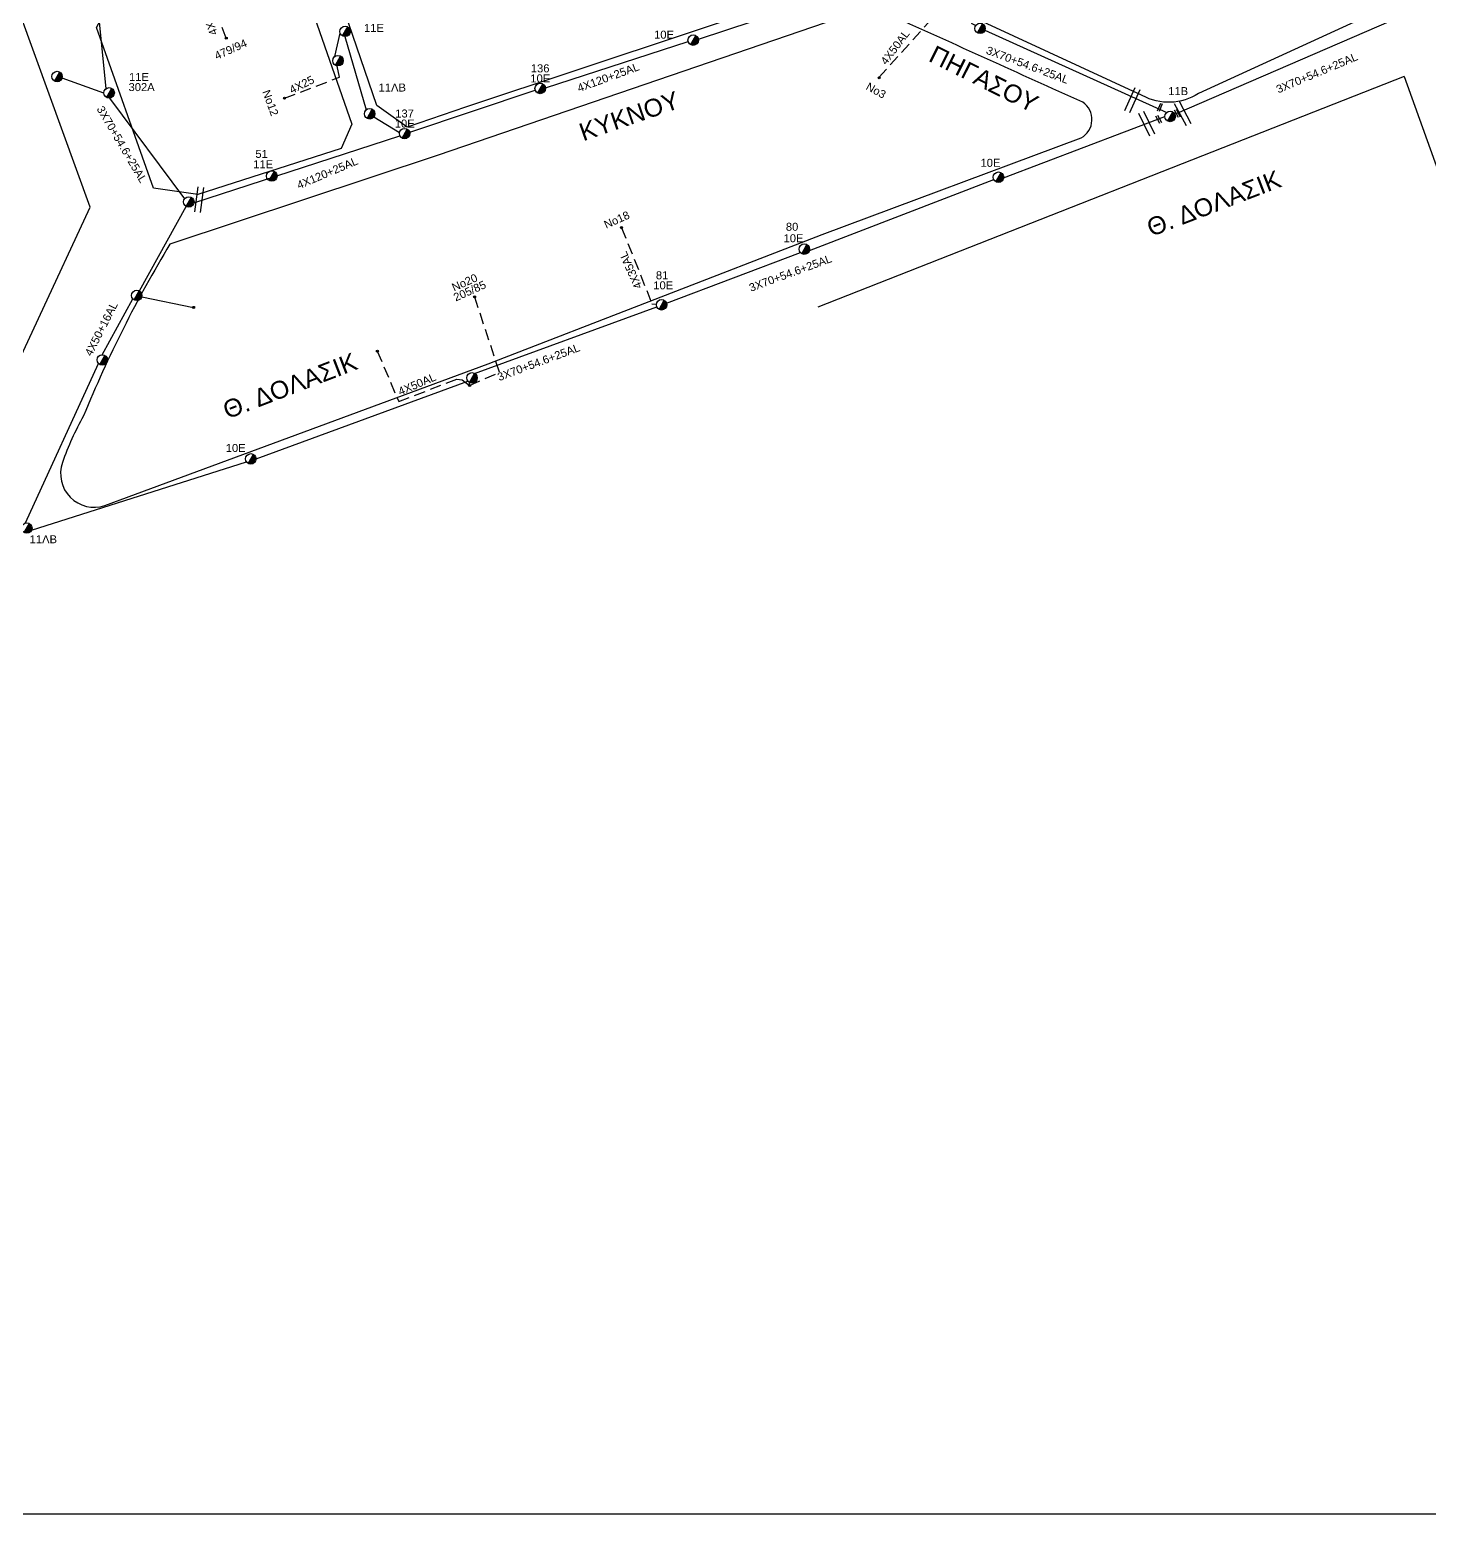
# Model space of a CAD drawing. Header units: millimetres. Extents: x 875 to 3140, y 727 to 1775.
# Drawn here: x 1701 to 2015.8, y 750.1 to 1084.1 of the extents above; entities that cross this region are included whole.
import ezdxf
from ezdxf.enums import TextEntityAlignment as Align

# ---------------------------------------------------------------- set-up
doc = ezdxf.new("R2010")
doc.units = ezdxf.units.MM
doc.linetypes.add('DASHED', pattern=[19.05, 12.7, -6.35])
for name, color, linetype in [('Γέφυρες Εναερίου Δικτύου', 7, 'Continuous'), ('Γυμνά εναέρια ΧΤ (3Φ)   4x35AL', 7, 'Continuous'), ('Γυμνά εναέρια ΧΤ (3Φ)   4x50AL', 7, 'Continuous'), ('Γυμνά εναέρια ΧΤ και ΦΟΠ (3Φ)   4x50+16AL', 7, 'Continuous'), ('Εναέρια παροχή ΧΤ 4x25', 7, 'SYN_LINE'), ('Επιγραφές - Σχήματα', 7, 'Continuous'), ('Καλώδια ΧΤ   4x25CU', 7, 'DASHED'), ('Μηχανική τομή', 7, 'Continuous'), ('Στύλος ΦΜ', 7, 'Continuous'), ('Στύλος ΦΜ @ 1', 7, 'Continuous'), ('Συνδέσεις', 7, 'Continuous'), ('Συνεστραμμένα ΧΤ   3x70+54.6+25AL', 7, 'SYN_LINE'), ('Συνεστραμμένα ΧΤ   4x120+25AL', 7, 'SYN_LINE'), ('Τομή', 7, 'Continuous'), ('Υπόβαθρο ΔΕΗ', 7, 'Continuous')]:
    doc.layers.add(name, color=color, linetype=linetype)
doc.styles.add('ar', font='arial.ttf')
doc.styles.get("Standard").update_dxf_attribs({"font": 'arial.ttf'})
doc.linetypes.add('SYN_LINE', pattern='A,0.5,-0.0001,["/\\/\\/\\/",Standard,S=0.1,R=0,X=0,Y=-0.05],-0.25', length=0.7501)

# ---------------------------------------------------------------- blocks, each defined once
blk = doc.blocks.new('ΥΠΑΡΧΩΝ ΤΣΙΜΕΝΤΕΝΙΟΣ ΣΤΥΛΟΣ')
at = {"layer": 'Στύλος ΦΜ'}
blk.add_hatch(color=256, dxfattribs=at).paths.add_polyline_path([(-1.29, -2.28, 0.574793), (2.62, 0, 0.268822), (1.3, 2.27)])
blk.add_line((-1.29, -2.28), (1.3, 2.27), dxfattribs=at)
blk.add_circle((0, 0), 2.62, dxfattribs=at)
at = {"layer": 'Στύλος ΦΜ', "flags": 4}
for tag, p in [('ΑΡΙΘΜΟΣ', (-4.68, 8.05)), ('ΤΥΠΟΣ', (-4.91, 3.03))]:
    blk.add_attdef(tag, p, '', height=4, dxfattribs=at)
blk = doc.blocks.new('ΤΟΜΗ')
at = {"layer": 'Τομή', "ltscale": 40}
for p, q in [((-5.68, 0), (5.68, 0)), ((5.68, -2.33), (-5.68, -2.33))]:
    blk.add_line(p, q, dxfattribs=at)
blk = doc.blocks.new('_ΣΥΝΔΕΣΗ')
at = {"layer": 'Συνδέσεις', "linetype": 'SYN_LINE', "ltscale": 40}
blk.add_hatch(color=256, dxfattribs=at).paths.add_polyline_path([(0.5, -0.01, 1), (-0.5, -0.01, 1)])
at = {"layer": 'Συνδέσεις'}
blk.add_circle((0, -0.01), 0.5, dxfattribs=at)
blk = doc.blocks.new('ΜΗΧΑΝΙΚΗ ΤΟΜΗ')
at = {"layer": 'Μηχανική τομή', "ltscale": 40}
for p, q in [((-1.89, 0.78), (1.89, 0.78)), ((1.89, 0), (-1.89, 0))]:
    blk.add_line(p, q, dxfattribs=at)

msp = doc.modelspace()

# ---------------------------------------------------------------- linework, layer by layer
at = {"layer": 'Γέφυρες Εναερίου Δικτύου', "color": 6}
msp.add_line((1769.67, 1078.02), (1770.86, 1083.28), dxfattribs=at)
at = {"layer": 'Γέφυρες Εναερίου Δικτύου', "color": 5, "linetype": 'DASHED', "ltscale": 0.2}
msp.add_lwpolyline([(1799.98, 1004.03), (1806.7, 1007), (1801.1, 1023.94)], dxfattribs=at)
at = {"layer": 'Γυμνά εναέρια ΧΤ (3Φ)   4x35AL', "color": 5, "linetype": 'DASHED', "ltscale": 0.2}
msp.add_lwpolyline([(1834.15, 1039.52), (1840.98, 1022.4), (1841.98, 1022.28)], dxfattribs=at)
at = {"layer": 'Γυμνά εναέρια ΧΤ (3Φ)   4x50AL', "color": 85, "linetype": 'DASHED', "ltscale": 0.2}
msp.add_lwpolyline([(1892.01, 1073.29), (1905.74, 1088.52), (1913.8, 1085.03)], dxfattribs=at)
at = {"layer": 'Γυμνά εναέρια ΧΤ (3Φ)   4x50AL', "color": 6, "ltscale": 0.2}
for points in [[(1771.88, 1082.49), (1776.73, 1066.03)], [(1778.46, 1064.45), (1784.2, 1060.95)]]:
    msp.add_lwpolyline(points, dxfattribs=at)
at = {"layer": 'Γυμνά εναέρια ΧΤ (3Φ)   4x50AL', "color": 5, "linetype": 'DASHED', "ltscale": 0.2}
msp.add_lwpolyline([(1779.21, 1011.75), (1784.03, 1000.43), (1797.09, 1005.44), (1798.27, 1005.3), (1799.98, 1004.03), (1799.92, 1004.7)], dxfattribs=at)
at = {"layer": 'Γυμνά εναέρια ΧΤ και ΦΟΠ (3Φ)   4x50+16AL', "color": 30, "ltscale": 0.2}
for points in [[(1725.7, 1025.31), (1736.24, 1044.28)], [(1717.33, 1010.95), (1724.2, 1023.54)], [(1726.24, 1023.95), (1737.91, 1021.6)], [(1700.07, 973.09), (1716.48, 1008.98)]]:
    msp.add_lwpolyline(points, dxfattribs=at)
at = {"layer": 'Γυμνά εναέρια ΧΤ και ΦΟΠ (3Φ)   4x50+16AL', "color": 5, "ltscale": 0.2}
for points in [[(1751.94, 987.52), (1799.56, 1005.02)], [(1701.48, 971.5), (1749.78, 986.87)]]:
    msp.add_lwpolyline(points, dxfattribs=at)
at = {"layer": 'Εναέρια παροχή ΧΤ 4x25', "color": 6, "linetype": 'DASHED', "ltscale": 0.2}
msp.add_lwpolyline([(1758.36, 1068.63), (1770.71, 1073.39), (1770.16, 1075.92)], dxfattribs=at)
at = {"layer": 'Επιγραφές - Σχήματα'}
msp.add_lwpolyline([(2909.53, 1755.34), (2909.49, 750.1), (911.34, 750.1), (911.34, 1763.72)], dxfattribs=at)
at = {"layer": 'Καλώδια ΧΤ   4x25CU', "color": 173, "ltscale": 0.2}
msp.add_lwpolyline([(1745.25, 1082.17), (1739.25, 1097.08, -0.34218), (1739.64, 1098.47, -0.328635)], format="xyb", dxfattribs=at)
at = {"layer": 'Συνεστραμμένα ΧΤ   3x70+54.6+25AL', "color": 30, "ltscale": 20}
for points in [[(1716.36, 1088.83), (1718.14, 1070.75)], [(1718.99, 1068.68), (1735.89, 1046.03)]]:
    msp.add_lwpolyline(points, dxfattribs=at)
at = {"layer": 'Συνεστραμμένα ΧΤ   3x70+54.6+25AL', "color": 151, "ltscale": 20}
msp.add_lwpolyline([(1958.57, 1065.04), (2015.59, 1089.71)], dxfattribs=at)
at = {"layer": 'Συνεστραμμένα ΧΤ   3x70+54.6+25AL', "color": 6, "ltscale": 20}
msp.add_lwpolyline([(1915.86, 1083.93), (1956.76, 1065.45)], dxfattribs=at)
at = {"layer": 'Συνεστραμμένα ΧΤ   3x70+54.6+25AL', "color": 30, "ltscale": 10}
msp.add_lwpolyline([(1717.73, 1069.8), (1708.32, 1073.14)], dxfattribs=at)
at = {"layer": 'Συνεστραμμένα ΧΤ   3x70+54.6+25AL', "color": 5, "ltscale": 20}
for points in [[(1920.07, 1050.74), (1956.33, 1064.53)], [(1876.37, 1034.36), (1917.85, 1050.33)], [(1844.27, 1022.52), (1874.35, 1033.91)], [(1801.08, 1006.75), (1842.05, 1021.73)]]:
    msp.add_lwpolyline(points, dxfattribs=at)
at = {"layer": 'Συνεστραμμένα ΧΤ   4x120+25AL', "color": 6, "ltscale": 20}
for points in [[(1851.41, 1081.95), (1875.83, 1089.96)], [(1817.01, 1070.99), (1849.12, 1081.38)], [(1786.49, 1060.99), (1814.73, 1070.45)], [(1737.98, 1045.12), (1784.28, 1060.18)]]:
    msp.add_lwpolyline(points, dxfattribs=at)
at = {"layer": 'Υπόβαθρο ΔΕΗ'}
for points in [[(1714.67, 1044.1), (1639.93, 1250.07)], [(1756.25, 1103.53), (1760.1, 1101.31), (1773.45, 1062.79), (1771.1, 1057.36), (1738.86, 1046.95), (1728.85, 1048.41), (1716.09, 1084.57), (1718.92, 1089.83), (1756.25, 1103.53)], [(2010.1, 1073.52), (1878.27, 1021.67)], [(2010.1, 1073.52), (2042.12, 984.48), (2088.63, 855.15)], [(1691.31, 994.07), (1714.67, 1044.1)]]:
    msp.add_lwpolyline(points, dxfattribs=at)
for points in [[(1866.05, 1127.63), (1877.98, 1101.27), (1875.09, 1091.99), (1799.02, 1066.65), (1785.93, 1062.11), (1779.08, 1067), (1767.34, 1101.43), (1769.97, 1107.2), (1849.07, 1136.24, -0.399822), (1866.05, 1127.63, -2.261817)], [(1939.92, 1120.33), (1999.64, 1091.9, -0.684735), (1999.86, 1086.23), (1963.87, 1069.7, -0.277355), (1951.25, 1069.25), (1901.43, 1092.33, -0.73336), (1901.43, 1097.85, 0.012094), (1929.83, 1119.67, -0.277467), (1939.92, 1120.33, 0.19747)], [(1885.87, 1087.61), (1792.89, 1055.81), (1732.59, 1035.82, 0.038961), (1713.15, 997.16, 0.045714), (1708.4, 986.68, 0.621229), (1717.94, 977), (1804.12, 1008.9), (1879.26, 1037.97), (1937.49, 1059.74, 0.563976), (1937.86, 1067.72, -0.000442), (1894.98, 1087.16, 0.337991), (1885.87, 1087.61, 2.233448)]]:
    msp.add_lwpolyline(points, format="xyb", dxfattribs=at)

# ---------------------------------------------------------------- block references
at = {"layer": 'Μηχανική τομή'}
for p, xscale, yscale, zscale, rotation in [((1955.04, 1066.66), 0.4999999999999959, 0.4999999999999959, 0.4999999999999959, 249.0100170638778), ((1959.29, 1065.32), 0.5000000000001031, 0.5000000000001031, 0.5000000000001031, 118.2684882495032), ((1955.11, 1063.98), 0.5000000000001031, 0.5000000000001031, 0.5000000000001031, 118.2684882495032)]:
    msp.add_blockref('ΜΗΧΑΝΙΚΗ ΤΟΜΗ', p, dxfattribs=dict(at, xscale=xscale, yscale=yscale, zscale=zscale, rotation=rotation))
at = {"layer": 'Στύλος ΦΜ @ 1', "ltscale": 40}
ref = msp.add_blockref('ΥΠΑΡΧΩΝ ΤΣΙΜΕΝΤΕΝΙΟΣ ΣΤΥΛΟΣ', (1771.97, 1083.67), dxfattribs=dict(at, xscale=0.4499999999998181, yscale=0.4499999999998181, zscale=0.4499999999998181))
ref.add_attrib('ΤΥΠΟΣ', '11E', (1776.22, 1083.55), dxfattribs={"layer": 'Στύλος ΦΜ', "height": 1.8, "flags": 4})
ref.add_attrib('ΑΡΙΘΜΟΣ', '261', (1776.32, 1085.81), dxfattribs={"layer": 'Στύλος ΦΜ', "height": 1.8, "flags": 4})
ref = msp.add_blockref('ΥΠΑΡΧΩΝ ΤΣΙΜΕΝΤΕΝΙΟΣ ΣΤΥΛΟΣ', (1914.76, 1084.35), dxfattribs=dict(at, xscale=0.4499999999998181, yscale=0.4499999999998181, zscale=0.4499999999998181))
ref.add_attrib('ΤΥΠΟΣ', '11E', (1917.53, 1086.7), dxfattribs={"layer": 'Στύλος ΦΜ', "height": 1.8, "flags": 4})
ref = msp.add_blockref('ΥΠΑΡΧΩΝ ΤΣΙΜΕΝΤΕΝΙΟΣ ΣΤΥΛΟΣ', (1850.26, 1081.71), dxfattribs=dict(at, xscale=0.4499999999998181, yscale=0.4499999999998181, zscale=0.4499999999998181))
ref.add_attrib('ΤΥΠΟΣ', '10E', (1841.46, 1082.04), dxfattribs={"layer": 'Στύλος ΦΜ', "height": 1.8, "flags": 4})
at = {"layer": 'Στύλος ΦΜ @ 1', "ltscale": 40, "xscale": 0.4499999999998181, "yscale": 0.4499999999998181, "zscale": 0.4499999999998181}
for p in [(1770.37, 1077.08), (1707.2, 1073.52), (1736.82, 1045.31), (1725.11, 1024.29), (1717.36, 1009.77), (1800.5, 1005.73)]:
    msp.add_blockref('ΥΠΑΡΧΩΝ ΤΣΙΜΕΝΤΕΝΙΟΣ ΣΤΥΛΟΣ', p, dxfattribs=at)
for p, values in [((1815.84, 1070.84), {'ΤΥΠΟΣ': '10E', 'ΑΡΙΘΜΟΣ': '136'}), ((1785.35, 1060.68), {'ΤΥΠΟΣ': '10E', 'ΑΡΙΘΜΟΣ': '137'})]:
    msp.add_blockref('ΥΠΑΡΧΩΝ ΤΣΙΜΕΝΤΕΝΙΟΣ ΣΤΥΛΟΣ', p, dxfattribs=at).add_auto_attribs(values)
at = {"layer": 'Στύλος ΦΜ @ 1', "ltscale": 40}
ref = msp.add_blockref('ΥΠΑΡΧΩΝ ΤΣΙΜΕΝΤΕΝΙΟΣ ΣΤΥΛΟΣ', (1718.91, 1069.85), dxfattribs=dict(at, xscale=0.4499999999998181, yscale=0.4499999999998181, zscale=0.4499999999998181))
ref.add_attrib('ΤΥΠΟΣ', '302A', (1723.27, 1070.25), dxfattribs={"layer": 'Στύλος ΦΜ', "height": 1.8, "flags": 4})
ref.add_attrib('ΑΡΙΘΜΟΣ', '11E', (1723.38, 1072.51), dxfattribs={"layer": 'Στύλος ΦΜ', "height": 1.8, "flags": 4})
ref = msp.add_blockref('ΥΠΑΡΧΩΝ ΤΣΙΜΕΝΤΕΝΙΟΣ ΣΤΥΛΟΣ', (1777.5, 1065.14), dxfattribs=dict(at, xscale=0.4499999999998181, yscale=0.4499999999998181, zscale=0.4499999999998181))
ref.add_attrib('ΤΥΠΟΣ', '11ΛB', (1779.5, 1070.15), dxfattribs={"layer": 'Στύλος ΦΜ', "height": 1.8, "flags": 4})
ref = msp.add_blockref('ΥΠΑΡΧΩΝ ΤΣΙΜΕΝΤΕΝΙΟΣ ΣΤΥΛΟΣ', (1957.5, 1064.54), dxfattribs=dict(at, xscale=0.4499999999998181, yscale=0.4499999999998181, zscale=0.4499999999998181))
ref.add_attrib('ΤΥΠΟΣ', '11B', (1957.08, 1069.34), dxfattribs={"layer": 'Στύλος ΦΜ', "height": 1.8, "flags": 4})
ref = msp.add_blockref('ΥΠΑΡΧΩΝ ΤΣΙΜΕΝΤΕΝΙΟΣ ΣΤΥΛΟΣ', (1755.48, 1051.14), dxfattribs=dict(at, xscale=0.4499999999998181, yscale=0.4499999999998181, zscale=0.4499999999998181))
ref.add_attrib('ΤΥΠΟΣ', '11Ε', (1751.31, 1052.89), dxfattribs={"layer": 'Στύλος ΦΜ', "height": 1.8, "flags": 4})
ref.add_attrib('ΑΡΙΘΜΟΣ', '51', (1751.8, 1055.22), dxfattribs={"layer": 'Στύλος ΦΜ', "height": 1.8, "flags": 4})
ref = msp.add_blockref('ΥΠΑΡΧΩΝ ΤΣΙΜΕΝΤΕΝΙΟΣ ΣΤΥΛΟΣ', (1918.9, 1050.87), dxfattribs=dict(at, xscale=0.4499999999998181, yscale=0.4499999999998181, zscale=0.4499999999998181))
ref.add_attrib('ΤΥΠΟΣ', '10E', (1914.86, 1053.21), dxfattribs={"layer": 'Στύλος ΦΜ', "height": 1.8, "flags": 4})
ref = msp.add_blockref('ΥΠΑΡΧΩΝ ΤΣΙΜΕΝΤΕΝΙΟΣ ΣΤΥΛΟΣ', (1875.24, 1034.69), dxfattribs=dict(at, xscale=0.4499999999998181, yscale=0.4499999999998181, zscale=0.4499999999998181))
ref.add_attrib('ΤΥΠΟΣ', '10E', (1870.57, 1036.24), dxfattribs={"layer": 'Στύλος ΦΜ', "height": 1.8, "flags": 4})
ref.add_attrib('ΑΡΙΘΜΟΣ', '80', (1871.09, 1038.83), dxfattribs={"layer": 'Στύλος ΦΜ', "height": 1.8, "flags": 4})
ref = msp.add_blockref('ΥΠΑΡΧΩΝ ΤΣΙΜΕΝΤΕΝΙΟΣ ΣΤΥΛΟΣ', (1843.15, 1022.17), dxfattribs=dict(at, xscale=0.4499999999998181, yscale=0.4499999999998181, zscale=0.4499999999998181))
ref.add_attrib('ΤΥΠΟΣ', '10Ε', (1841.28, 1025.65), dxfattribs={"layer": 'Στύλος ΦΜ', "height": 1.8, "flags": 4})
ref.add_attrib('ΑΡΙΘΜΟΣ', '81', (1841.86, 1027.91), dxfattribs={"layer": 'Στύλος ΦΜ', "height": 1.8, "flags": 4})
ref = msp.add_blockref('ΥΠΑΡΧΩΝ ΤΣΙΜΕΝΤΕΝΙΟΣ ΣΤΥΛΟΣ', (1750.76, 987.52), dxfattribs=dict(at, xscale=0.4499999999998181, yscale=0.4499999999998181, zscale=0.4499999999998181))
ref.add_attrib('ΤΥΠΟΣ', '10Ε', (1745.13, 989.06), dxfattribs={"layer": 'Στύλος ΦΜ', "height": 1.8, "flags": 4})
ref = msp.add_blockref('ΥΠΑΡΧΩΝ ΤΣΙΜΕΝΤΕΝΙΟΣ ΣΤΥΛΟΣ', (1700.39, 971.95), dxfattribs=dict(at, xscale=0.4499999999998181, yscale=0.4499999999998181, zscale=0.4499999999998181))
ref.add_attrib('ΤΥΠΟΣ', '11ΛΒ', (1701.03, 968.53), dxfattribs={"layer": 'Στύλος ΦΜ', "height": 1.8, "flags": 4})
at = {"layer": 'Συνδέσεις', "xscale": 0.4500000000000455, "yscale": 0.4500000000000455, "zscale": 0.4500000000000455}
for p in [(1745.26, 1082.18), (1892.07, 1073.24), (1758.36, 1068.63), (1834.15, 1039.53), (1801.1, 1023.95), (1737.91, 1021.6), (1779.22, 1011.76), (1799.98, 1004.03)]:
    msp.add_blockref('_ΣΥΝΔΕΣΗ', p, dxfattribs=at)
at = {"layer": 'Τομή'}
for p, xscale, yscale, zscale, rotation in [((1948.47, 1068.44), 0.4999999999999781, 0.4999999999999781, 0.4999999999999781, 65.51894005165784), ((1951.7, 1062.66), 0.5000000000000205, 0.5000000000000205, 0.5000000000000205, 116.2747662342425), ((1959.83, 1064.91), 0.4999999999999621, 0.4999999999999621, 0.4999999999999621, 118.1217314495076), ((1738.57, 1045.87), 0.499999999999951, 0.499999999999951, 0.499999999999951, 82.60764162664573)]:
    msp.add_blockref('ΤΟΜΗ', p, dxfattribs=dict(at, xscale=xscale, yscale=yscale, zscale=zscale, rotation=rotation))

# ---------------------------------------------------------------- texts
at = {"layer": 'Γυμνά εναέρια ΧΤ (3Φ)   4x35AL', "ltscale": 20}
msp.add_text('4X35AL', height=1.8, rotation=113.8867, dxfattribs=at).set_placement((1836.18, 1029.95), align=Align.MIDDLE)
at = {"layer": 'Γυμνά εναέρια ΧΤ (3Φ)   4x50AL', "ltscale": 20}
for rotation, p in [(53.0077, (1895.64, 1080.11)), (23.2345, (1788.13, 1004.33))]:
    msp.add_text('4X50AL', height=1.8, rotation=rotation, dxfattribs=at).set_placement(p, align=Align.MIDDLE)
at = {"layer": 'Γυμνά εναέρια ΧΤ και ΦΟΠ (3Φ)   4x50+16AL', "ltscale": 20}
msp.add_text('4X50+16AL', height=1.8, rotation=63.0837, dxfattribs=at).set_placement((1717.13, 1016.77), align=Align.MIDDLE)
at = {"layer": 'Εναέρια παροχή ΧΤ 4x25', "ltscale": 20}
msp.add_text('4X25', height=1.8, rotation=26.5451, dxfattribs=at).set_placement((1762.22, 1071.7), align=Align.MIDDLE)
at = {"layer": 'Επιγραφές - Σχήματα', "ltscale": 20, "attachment_point": 1, "style": 'ar'}
for s, insert, char_height, width, rotation in [('479/94', (1742.36, 1078.88), 1.8, 19.3816, 24.1617), ('ΠΗΓΑΣΟΥ', (1904.73, 1080.69), 4, 33.802, 333.3388), ('Νο3', (1889.8, 1072.3), 1.8, 19.3816, 330.8553), ('Νο12', (1755.01, 1070.73), 1.8, 19.3816, 289.9807), ('ΚΥΚΝΟΥ', (1824.19, 1062.72), 4, 33.802, 19.0825), ('Θ. ΔΟΛΑΣΙΚ', (1951.81, 1041.17), 4, 36.7293, 21.0536), ('Νο18', (1829.95, 1040.9), 1.8, 19.3816, 24.1617), ('Νο20', (1795.74, 1026.79), 1.8, 19.3816, 24.1617), ('205/85', (1796.12, 1024.55), 1.8, 19.3816, 24.1617), ('Θ. ΔΟΛΑΣΙΚ', (1744.05, 1000.14), 4, 36.7293, 21.0536)]:
    msp.add_mtext(s, dxfattribs=dict(at, insert=insert, char_height=char_height, width=width, rotation=rotation))
at = {"layer": 'Καλώδια ΧΤ   4x25CU', "ltscale": 0.2}
msp.add_text('4X25CU', height=1.8, rotation=110.5724, dxfattribs=at).set_placement((1740.84, 1087.32), align=Align.MIDDLE)
at = {"layer": 'Συνεστραμμένα ΧΤ   3x70+54.6+25AL', "ltscale": 20}
for rotation, p in [(339.5149, (1925.44, 1076.12)), (22.8533, (1990.51, 1074.34)), (300.5515, (1721.78, 1058.26)), (20.2371, (1872.1, 1029.31)), (20.4602, (1815.48, 1009.26))]:
    msp.add_text('3X70+54.6+25AL', height=1.8, rotation=rotation, dxfattribs=at).set_placement(p, align=Align.MIDDLE)
at = {"layer": 'Συνεστραμμένα ΧΤ   4x120+25AL', "ltscale": 20}
for rotation, p in [(20.1323, (1831.14, 1073.34)), (22.9927, (1767.97, 1051.83))]:
    msp.add_text('4X120+25AL', height=1.8, rotation=rotation, dxfattribs=at).set_placement(p, align=Align.MIDDLE)

doc.saveas('drawing.dxf')
